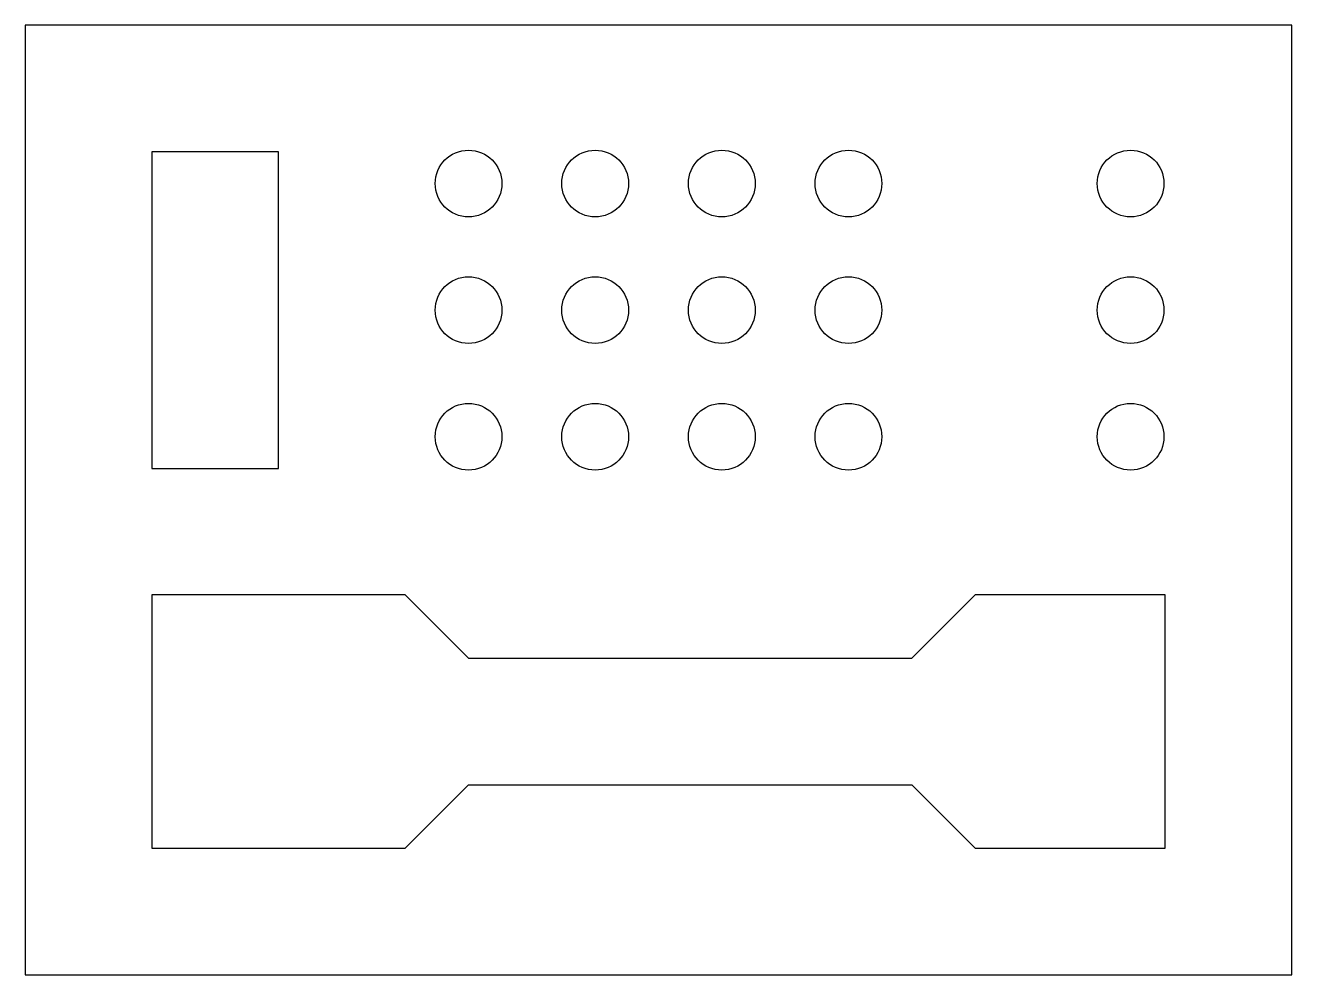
# Model space of a CAD drawing. Extents: x -0.2 to 0, y 0 to 0.15.
import ezdxf

# ---------------------------------------------------------------- set-up
doc = ezdxf.new("R2010")
doc.units = 0
doc.header["$LTSCALE"] = 0.5
doc.layers.get('0').update_dxf_attribs({"linetype": 'CONTINUOUS'})

msp = doc.modelspace()

# ---------------------------------------------------------------- linework, layer by layer
at = {"color": 0}
for points in [[(0, 0.15), (-0.2, 0.15), (-0.2, 0), (0, 0), (0, 0.15)], [(-0.18, 0.13), (-0.18, 0.08), (-0.16, 0.08), (-0.16, 0.13), (-0.18, 0.13)], [(-0.14, 0.06), (-0.18, 0.06), (-0.18, 0.02), (-0.14, 0.02)], [(-0.13, 0.05), (-0.14, 0.06)], [(-0.13, 0.05), (-0.06, 0.05), (-0.05, 0.06)], [(-0.02, 0.06), (-0.05, 0.06)], [(-0.05, 0.02), (-0.02, 0.02), (-0.02, 0.06)], [(-0.13, 0.03), (-0.14, 0.02)], [(-0.13, 0.03), (-0.06, 0.03), (-0.05, 0.02)]]:
    msp.add_lwpolyline(points, dxfattribs=at)
for centre in [(-0.13, 0.125), (-0.11, 0.125), (-0.09, 0.125), (-0.07, 0.125), (-0.02544, 0.125), (-0.13, 0.105), (-0.11, 0.105), (-0.09, 0.105), (-0.07, 0.105), (-0.02544, 0.105), (-0.13, 0.085), (-0.11, 0.085), (-0.09, 0.085), (-0.07, 0.085), (-0.02544, 0.085)]:
    msp.add_circle(centre, 0.00527, dxfattribs=at)

doc.saveas('drawing.dxf')
